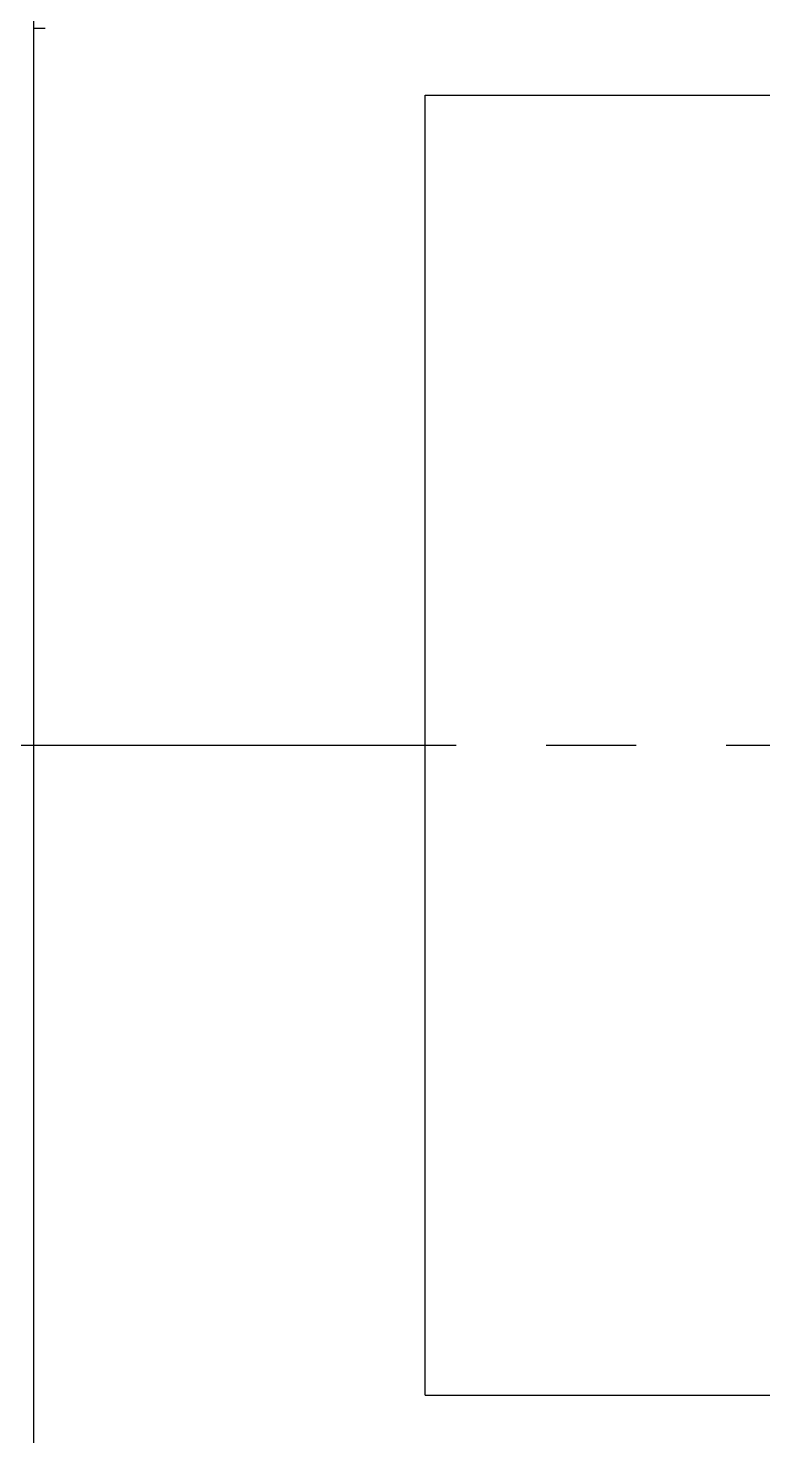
# Model space of a CAD drawing. Extents: x 0 to 45720, y 0 to 30480.
# Drawn here: x 13467 to 14763, y 20638 to 23119 of the extents above; entities that cross this region are included whole.
import ezdxf

# ---------------------------------------------------------------- set-up
doc = ezdxf.new("R2010")
doc.units = 0
doc.header["$LTSCALE"] = 25
doc.linetypes.add('CENTER', pattern=[50.8, 31.75, -6.35, 6.35, -6.35])
for name, color, linetype in [('EMS_CL', 1, 'CENTER'), ('EMS_GRAY', 252, 'CONTINUOUS'), ('EMS_OBJECT', 2, 'CONTINUOUS')]:
    doc.layers.add(name, color=color, linetype=linetype)

msp = doc.modelspace()

# ---------------------------------------------------------------- linework, layer by layer
at = {"layer": 'EMS_CL'}
msp.add_line((8347.828, 21855.098), (16013.145, 21855.098), dxfattribs=at)
at = {"layer": 'EMS_GRAY'}
for p, q in [((14167.031, 20709.698), (14167.031, 23000.498)), ((14167.031, 23000.498), (15867.031, 23000.498)), ((14167.031, 20709.698), (15867.031, 20709.698))]:
    msp.add_line(p, q, dxfattribs=at)
at = {"layer": 'EMS_OBJECT'}
for p, q in [((13477.032, 19385.098), (13477.032, 24325.098)), ((13477.032, 23118.598), (13497.032, 23118.598))]:
    msp.add_line(p, q, dxfattribs=at)

doc.saveas('drawing.dxf')
